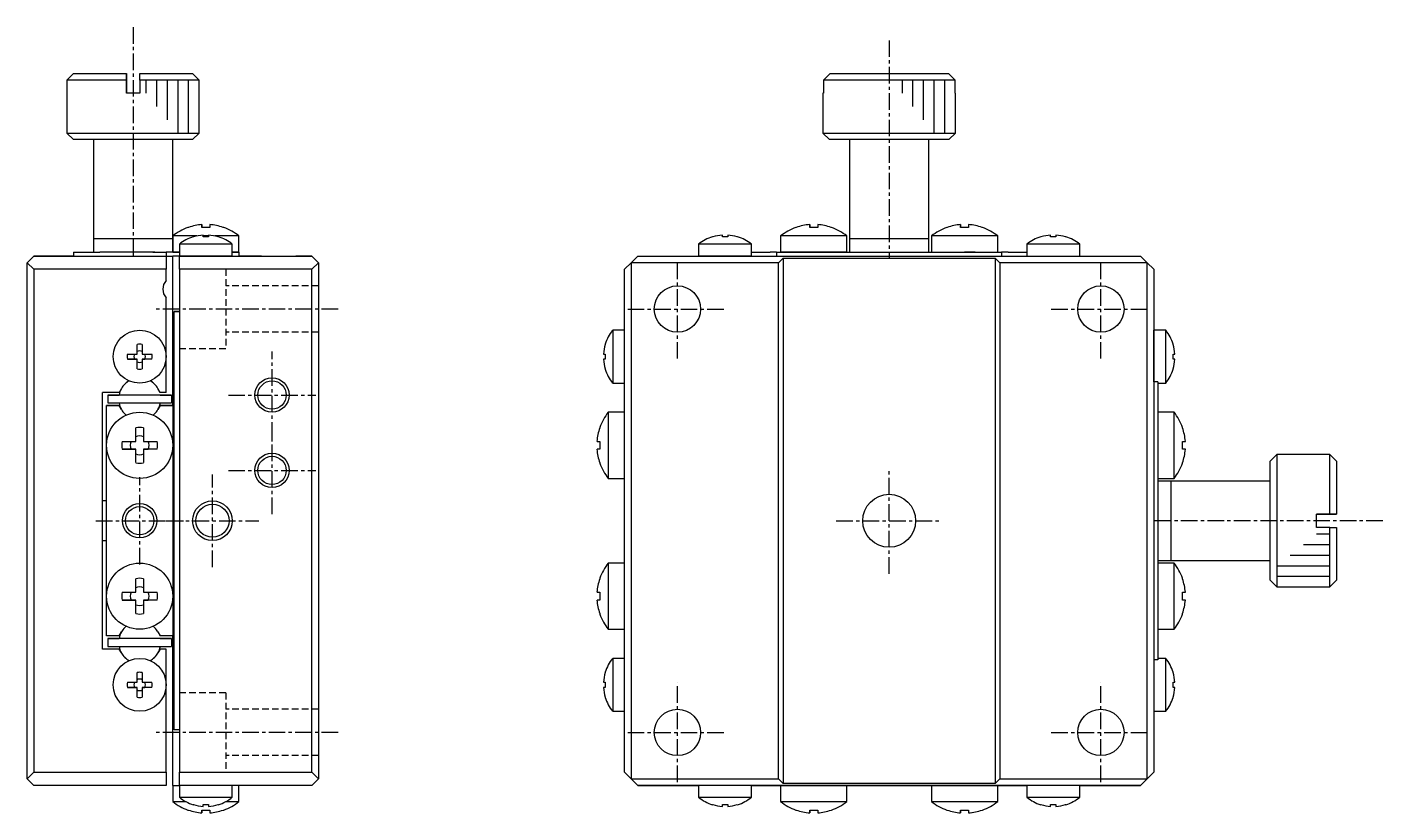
# Model space of a CAD drawing. Extents: x 10 to 270, y 10 to 154.
# Drawn here: x 167.1 to 269.5, y 58.3 to 117.7 of the extents above; entities that cross this region are included whole.
import ezdxf

# ---------------------------------------------------------------- set-up
doc = ezdxf.new("R2010")
doc.units = 0
doc.linetypes.add('CENTER', pattern=[2, 1.25, -0.25, 0.25, -0.25])
doc.linetypes.add('DASHED', pattern=[0.75, 0.5, -0.25])
doc.layers.get('0').update_dxf_attribs({"linetype": 'CONTINUOUS'})
doc.layers.add('CENTER', color=1, linetype='CENTER')

msp = doc.modelspace()

# ---------------------------------------------------------------- linework, layer by layer
at = {"color": 7, "linetype": 'CONTINUOUS'}
for p, q in [((170.58, 114.2), (170.08, 113.7)), ((170.58, 114.2), (174.58, 114.2)), ((170.58, 114.2), (174.58, 114.2)), ((174.58, 114.2), (174.58, 113.7)), ((174.58, 113.7), (174.58, 114.2)), ((175.58, 114.2), (179.58, 114.2)), ((175.58, 113.7), (175.58, 114.2)), ((175.58, 114.2), (179.58, 114.2)), ((180.08, 113.7), (179.58, 114.2)), ((227.24, 113.7), (227.74, 114.2)), ((227.74, 114.2), (236.69, 114.2)), ((236.69, 114.2), (237.19, 113.7)), ((174.58, 113.7), (170.08, 113.7)), ((170.08, 113.7), (170.08, 109.7)), ((174.58, 113.7), (174.58, 112.7)), ((174.58, 112.7), (174.58, 113.7)), ((175.58, 112.7), (174.58, 112.7)), ((175.58, 112.7), (174.58, 112.7)), ((180.08, 113.7), (175.58, 113.7)), ((175.58, 113.7), (175.58, 112.7)), ((180.08, 109.7), (180.08, 113.7)), ((227.24, 112.7), (227.21, 112.7)), ((227.21, 112.7), (227.21, 109.7)), ((227.24, 113.7), (227.24, 112.7)), ((237.19, 113.7), (227.24, 113.7)), ((237.19, 112.7), (237.19, 113.7)), ((237.21, 112.7), (237.19, 112.7)), ((237.21, 109.7), (237.21, 112.7)), ((170.08, 109.7), (175.08, 109.7)), ((170.08, 109.7), (170.58, 109.2)), ((175.08, 109.7), (180.08, 109.7)), ((179.58, 109.2), (180.08, 109.7)), ((227.21, 109.7), (237.21, 109.7)), ((227.21, 109.7), (227.71, 109.2)), ((236.71, 109.2), (237.21, 109.7)), ((175.08, 109.2), (170.58, 109.2)), ((172.08, 109.2), (172.08, 101.7)), ((179.58, 109.2), (175.08, 109.2)), ((178.08, 101.92), (178.08, 109.2)), ((236.71, 109.2), (227.71, 109.2)), ((229.21, 109.2), (227.71, 109.2)), ((235.21, 109.2), (229.21, 109.2)), ((235.21, 109.2), (229.21, 109.2)), ((229.21, 109.2), (229.21, 101.7)), ((236.71, 109.2), (235.21, 109.2)), ((235.21, 101.7), (235.21, 109.2)), ((179.26, 102.57), (179.23, 102.57)), ((179.26, 102.57), (179.23, 102.57)), ((180.28, 102.57), (180.28, 102.78)), ((180.28, 102.78), (180.28, 102.57)), ((180.88, 102.57), (180.28, 102.57)), ((180.88, 102.78), (180.88, 102.57)), ((181.93, 102.57), (181.89, 102.57)), ((181.93, 102.57), (181.89, 102.57)), ((225.2, 102.57), (225.16, 102.57)), ((225.2, 102.57), (225.16, 102.57)), ((226.21, 102.57), (226.21, 102.78)), ((226.21, 102.78), (226.21, 102.57)), ((226.81, 102.57), (226.21, 102.57)), ((226.81, 102.78), (226.81, 102.57)), ((227.86, 102.57), (227.83, 102.57)), ((227.86, 102.57), (227.83, 102.57)), ((236.6, 102.57), (236.56, 102.57)), ((236.6, 102.57), (236.56, 102.57)), ((237.61, 102.57), (237.61, 102.78)), ((237.61, 102.78), (237.61, 102.57)), ((238.21, 102.57), (237.61, 102.57)), ((238.21, 102.78), (238.21, 102.57)), ((239.26, 102.57), (239.23, 102.57)), ((239.26, 102.57), (239.23, 102.57)), ((178.08, 101.7), (172.08, 101.7)), ((178.08, 101.7), (172.08, 101.7)), ((172.08, 101.7), (172.08, 100.7)), ((179.9, 101.92), (178.08, 101.92)), ((178.08, 101.92), (178.08, 100.7)), ((178.08, 101.7), (178.08, 101.92)), ((179.9, 101.92), (178.08, 101.92)), ((178.08, 100.7), (178.08, 101.7)), ((179.65, 101.86), (179.63, 101.86)), ((179.65, 101.86), (179.63, 101.86)), ((180.38, 101.86), (180.38, 101.99)), ((180.78, 101.92), (180.38, 101.92)), ((180.78, 101.86), (180.38, 101.86)), ((180.78, 101.99), (180.78, 101.86)), ((183.08, 101.92), (181.25, 101.92)), ((181.53, 101.86), (181.5, 101.86)), ((181.53, 101.86), (181.5, 101.86)), ((183.08, 100.7), (183.08, 101.92)), ((218.89, 101.86), (218.86, 101.86)), ((218.89, 101.86), (218.86, 101.86)), ((219.61, 101.86), (219.61, 101.99)), ((220.01, 101.86), (219.61, 101.86)), ((220.01, 101.99), (220.01, 101.86)), ((220.76, 101.86), (220.74, 101.86)), ((220.76, 101.86), (220.74, 101.86)), ((229.01, 101.92), (224.01, 101.92)), ((224.01, 101.92), (224.01, 100.7)), ((229.01, 100.7), (229.01, 101.92)), ((235.21, 101.7), (229.21, 101.7)), ((235.21, 101.7), (229.21, 101.7)), ((229.21, 101.7), (229.21, 100.7)), ((235.21, 100.7), (235.21, 101.7)), ((240.41, 101.92), (235.41, 101.92)), ((235.41, 101.92), (235.41, 100.7)), ((240.41, 100.7), (240.41, 101.92)), ((243.69, 101.86), (243.66, 101.86)), ((243.69, 101.86), (243.66, 101.86)), ((244.41, 101.86), (244.41, 101.99)), ((244.81, 101.86), (244.41, 101.86)), ((244.81, 101.99), (244.81, 101.86)), ((245.56, 101.86), (245.54, 101.86)), ((245.56, 101.86), (245.54, 101.86)), ((167.08, 99.9), (167.58, 100.4)), ((167.58, 100.4), (167.08, 99.9)), ((167.58, 100.4), (177.58, 100.4)), ((170.58, 100.4), (167.58, 100.4)), ((170.58, 100.7), (172.58, 100.7)), ((170.58, 100.7), (172.08, 100.7)), ((170.58, 100.7), (170.58, 100.4)), ((176.58, 100.7), (172.58, 100.7)), ((176.73, 100.7), (173.43, 100.7)), ((176.58, 100.7), (177.58, 100.7)), ((178.08, 100.7), (177.58, 100.7)), ((177.58, 100.7), (177.58, 100.4)), ((177.58, 100.4), (178.08, 100.4)), ((177.58, 100.4), (177.58, 99.4)), ((178.58, 100.7), (178.08, 100.7)), ((178.08, 100.7), (178.58, 100.7)), ((178.08, 100.7), (178.08, 100.7)), ((178.08, 100.7), (178.08, 100.7)), ((178.58, 100.4), (178.08, 100.4)), ((178.08, 89.1), (178.08, 100.4)), ((182.58, 101.3), (178.58, 101.3)), ((178.58, 101.3), (178.58, 100.4)), ((182.58, 100.4), (178.58, 100.4)), ((178.58, 100.4), (188.58, 100.4)), ((178.58, 99.4), (178.58, 100.4)), ((178.58, 100.4), (179.03, 100.4)), ((179.03, 100.4), (179.2, 100.4)), ((179.2, 100.4), (179.45, 100.4)), ((179.45, 100.4), (179.58, 100.4)), ((179.58, 100.4), (179.58, 100.4)), ((181.58, 100.4), (181.7, 100.4)), ((181.58, 100.4), (181.58, 100.4)), ((181.7, 100.4), (181.95, 100.4)), ((181.95, 100.4), (182.12, 100.4)), ((182.12, 100.4), (183.38, 100.4)), ((182.58, 100.4), (182.58, 101.3)), ((183.08, 100.7), (182.58, 100.7)), ((182.58, 100.7), (183.08, 100.7)), ((183.08, 100.7), (183.08, 100.4)), ((183.08, 100.7), (183.08, 100.7)), ((183.08, 100.4), (183.38, 100.4)), ((184.78, 100.4), (183.08, 100.4)), ((188.58, 100.4), (187.38, 100.4)), ((188.58, 100.4), (189.08, 99.9)), ((189.08, 99.9), (188.58, 100.4)), ((213.21, 100.4), (212.71, 99.9)), ((213.21, 100.4), (251.21, 100.4)), ((219.81, 101.3), (217.81, 101.3)), ((217.81, 101.3), (217.81, 100.4)), ((218.81, 100.4), (217.81, 100.4)), ((219.81, 100.4), (217.81, 100.4)), ((220.81, 100.4), (218.81, 100.4)), ((219.81, 100.4), (218.81, 100.4)), ((218.81, 100.4), (218.81, 100.4)), ((221.81, 101.3), (219.81, 101.3)), ((221.81, 100.4), (219.81, 100.4)), ((220.81, 100.4), (219.81, 100.4)), ((221.81, 100.4), (220.81, 100.4)), ((220.81, 100.4), (220.81, 100.4)), ((221.71, 100.4), (221.71, 100.4)), ((221.81, 100.4), (221.81, 101.3)), ((221.81, 100.7), (222.71, 100.7)), ((222.71, 100.7), (223.21, 100.7)), ((223.71, 100.7), (223.21, 100.7)), ((223.71, 100.7), (223.71, 100.4)), ((223.71, 100.7), (225.71, 100.7)), ((225.21, 100.7), (224.01, 100.7)), ((229.01, 100.7), (224.01, 100.7)), ((227.81, 100.7), (225.21, 100.7)), ((227.81, 100.7), (225.21, 100.7)), ((225.21, 100.7), (225.21, 100.7)), ((225.71, 100.7), (237.91, 100.7)), ((229.01, 100.7), (227.81, 100.7)), ((227.81, 100.7), (227.81, 100.7)), ((238.71, 100.7), (237.91, 100.7)), ((237.91, 100.7), (238.71, 100.7)), ((238.71, 100.7), (240.71, 100.7)), ((240.71, 100.7), (240.71, 100.4)), ((241.21, 100.7), (240.71, 100.7)), ((241.21, 100.7), (241.71, 100.7)), ((241.71, 100.7), (242.61, 100.7)), ((244.61, 101.3), (242.61, 101.3)), ((242.61, 101.3), (242.61, 100.4)), ((246.61, 101.3), (244.61, 101.3)), ((246.61, 100.4), (246.61, 101.3)), ((251.71, 99.9), (251.21, 100.4)), ((167.58, 99.4), (167.08, 99.9)), ((167.08, 94.9), (167.08, 99.9)), ((167.58, 99.4), (167.58, 61.4)), ((177.58, 99.4), (167.58, 99.4)), ((177.58, 98.56), (177.58, 99.4)), ((188.58, 99.4), (178.58, 99.4)), ((178.58, 99.4), (178.58, 61.4)), ((189.08, 99.9), (188.58, 99.4)), ((188.58, 61.4), (188.58, 99.4)), ((188.73, 100.25), (189.08, 99.9)), ((189.08, 99.9), (188.73, 100.25)), ((189.08, 99.9), (189.08, 60.9)), ((212.71, 99.9), (212.21, 99.4)), ((212.21, 61.4), (212.21, 99.4)), ((212.71, 99.9), (212.71, 60.9)), ((223.86, 99.9), (212.71, 99.9)), ((223.86, 99.9), (224.21, 100.25)), ((223.86, 60.9), (223.86, 99.9)), ((224.21, 100.25), (224.21, 60.55)), ((224.21, 100.25), (240.21, 100.25)), ((240.21, 100.25), (240.21, 60.55)), ((240.21, 100.25), (240.56, 99.9)), ((240.56, 99.9), (240.56, 60.9)), ((251.71, 99.9), (240.56, 99.9)), ((251.71, 60.9), (251.71, 99.9)), ((252.21, 99.4), (251.71, 99.9)), ((252.21, 99.4), (252.21, 61.4)), ((177.58, 92.8), (177.58, 97.24)), ((178.18, 64.6), (178.18, 96.2)), ((178.18, 96.2), (178.58, 96.2)), ((178.58, 96.2), (178.18, 96.2)), ((167.08, 79.1), (167.08, 94.9)), ((211.32, 94.8), (211.32, 90.8)), ((212.21, 94.8), (211.32, 94.8)), ((252.21, 90.9), (252.21, 94.8)), ((253.11, 94.8), (252.21, 94.8)), ((253.11, 90.8), (253.11, 94.8)), ((175.38, 93), (175.38, 93.73)), ((175.78, 93.73), (175.78, 93)), ((210.76, 93.75), (210.76, 93.73)), ((252.21, 93.8), (252.21, 93.8)), ((253.67, 93.73), (253.67, 93.75)), ((174.65, 93), (175.38, 93)), ((175.38, 92.6), (174.65, 92.6)), ((174.65, 92.6), (175.19, 92.6)), ((175.19, 92.6), (175.38, 92.6)), ((175.38, 91.87), (175.38, 92.6)), ((175.78, 93), (176.5, 93)), ((175.78, 92.6), (175.78, 91.87)), ((176.5, 92.6), (175.78, 92.6)), ((175.78, 92.6), (175.96, 92.6)), ((176.5, 92.6), (175.96, 92.6)), ((177.58, 90.1), (177.58, 92.8)), ((210.63, 93), (210.76, 93)), ((210.76, 92.6), (210.63, 92.6)), ((210.76, 93), (210.76, 92.6)), ((253.67, 93), (253.8, 93)), ((253.67, 92.6), (253.67, 93)), ((253.8, 92.6), (253.67, 92.6)), ((210.76, 91.87), (210.76, 91.85)), ((252.21, 91.8), (252.21, 91.8)), ((253.67, 91.85), (253.67, 91.87)), ((174.2, 90.4), (174.03, 90.1)), ((177.12, 90.1), (176.95, 90.4)), ((211.32, 90.8), (212.21, 90.8)), ((252.51, 90.9), (252.21, 90.9)), ((252.51, 90.9), (252.51, 88.9)), ((252.51, 90.8), (253.11, 90.8)), ((174.03, 90.1), (172.78, 90.1)), ((172.78, 81.9), (172.78, 90.1)), ((173.18, 89.9), (174.02, 89.9)), ((177.98, 89.9), (173.18, 89.9)), ((173.18, 89.9), (173.18, 89.3)), ((173.18, 89.3), (177.98, 89.3)), ((174.02, 89.9), (173.93, 89.9)), ((174.02, 89.9), (173.93, 89.9)), ((174.02, 89.9), (173.93, 89.9)), ((174.02, 89.9), (173.93, 89.9)), ((174.02, 89.9), (173.93, 89.9)), ((174.02, 89.9), (173.93, 89.9)), ((177.23, 89.9), (173.93, 89.9)), ((174.02, 89.9), (173.93, 89.9)), ((174.02, 89.9), (173.93, 89.9)), ((174.02, 89.9), (173.93, 89.9)), ((174.02, 89.9), (173.93, 89.9)), ((174.02, 89.9), (173.93, 89.9)), ((174.02, 89.9), (173.93, 89.9)), ((174.02, 89.9), (173.93, 89.9)), ((174.02, 89.9), (173.93, 89.9)), ((174.02, 89.9), (173.93, 89.9)), ((177.58, 90.1), (177.12, 90.1)), ((177.23, 89.9), (177.13, 89.9)), ((177.13, 89.9), (177.98, 89.9)), ((177.23, 89.9), (177.13, 89.9)), ((177.23, 89.9), (177.13, 89.9)), ((177.23, 89.9), (177.13, 89.9)), ((177.98, 89.9), (177.98, 89.3)), ((173.08, 86.1), (173.08, 89.1)), ((173.08, 89.1), (174.03, 89.1)), ((174.03, 89.1), (173.08, 89.1)), ((174.2, 88.81), (174.03, 89.1)), ((174.03, 89.1), (174.2, 88.81)), ((177.12, 89.1), (176.95, 88.81)), ((176.95, 88.81), (177.12, 89.1)), ((177, 88.9), (177, 88.9)), ((177, 88.9), (177, 88.9)), ((177.12, 89.1), (178.08, 89.1)), ((178.08, 89.1), (177.12, 89.1)), ((178.08, 89.1), (178.08, 86.1)), ((210.99, 88.6), (210.99, 83.6)), ((212.21, 88.6), (210.99, 88.6)), ((252.51, 88.9), (252.51, 71.9)), ((253.74, 88.6), (252.51, 88.6)), ((253.74, 86.1), (253.74, 88.6)), ((175.28, 86.4), (175.28, 87.42)), ((175.88, 87.42), (175.88, 86.4)), ((210.35, 87.45), (210.35, 87.42)), ((254.38, 87.42), (254.38, 87.45)), ((173.08, 84.1), (173.08, 86.1)), ((174.26, 86.4), (175.28, 86.4)), ((175.88, 86.4), (176.89, 86.4)), ((178.08, 86.1), (178.08, 84.1)), ((210.14, 86.4), (210.35, 86.4)), ((210.14, 86.4), (210.35, 86.4)), ((210.35, 86.4), (210.35, 85.8)), ((253.74, 83.6), (253.74, 86.1)), ((254.38, 86.4), (254.59, 86.4)), ((254.38, 85.8), (254.38, 86.4)), ((175.28, 85.8), (174.26, 85.8)), ((174.26, 85.8), (174.93, 85.8)), ((174.93, 85.8), (175.28, 85.8)), ((175.28, 84.79), (175.28, 85.8)), ((175.88, 85.8), (175.88, 84.79)), ((176.89, 85.8), (175.88, 85.8)), ((175.88, 85.8), (176.22, 85.8)), ((176.89, 85.8), (176.22, 85.8)), ((210.35, 85.8), (210.14, 85.8)), ((254.59, 85.8), (254.38, 85.8)), ((261.51, 85.4), (261.01, 84.9)), ((261.51, 85.4), (261.51, 80.4)), ((265.51, 85.4), (261.51, 85.4)), ((265.51, 80.9), (265.51, 85.4)), ((266.01, 84.9), (265.51, 85.4)), ((173.08, 74.7), (173.08, 84.1)), ((178.08, 84.1), (178.08, 74.7)), ((210.35, 84.79), (210.35, 84.75)), ((254.38, 84.75), (254.38, 84.79)), ((261.01, 80.4), (261.01, 84.9)), ((266.01, 84.9), (266.01, 80.9)), ((210.99, 83.6), (212.21, 83.6)), ((252.51, 83.6), (253.74, 83.6)), ((253.51, 83.4), (252.51, 83.4)), ((253.51, 77.4), (253.51, 83.4)), ((253.51, 77.4), (253.51, 83.4)), ((261.01, 83.4), (253.51, 83.4)), ((172.78, 81.7), (172.78, 81.9)), ((173.08, 81.9), (172.78, 81.9)), ((172.78, 81.48), (172.78, 81.7)), ((172.78, 70.7), (172.78, 81.48)), ((261.01, 75.9), (261.01, 80.4)), ((261.51, 80.4), (261.51, 75.4)), ((265.51, 80.9), (264.51, 80.9)), ((264.51, 80.9), (265.51, 80.9)), ((264.51, 79.9), (264.51, 80.9)), ((266.01, 80.9), (265.51, 80.9)), ((265.51, 80.9), (266.01, 80.9)), ((266.01, 80.9), (266.01, 80.9)), ((167.08, 78.9), (167.08, 79.1)), ((167.08, 62.9), (167.08, 78.9)), ((172.78, 78.9), (173.08, 78.9)), ((265.51, 79.9), (264.51, 79.9)), ((265.51, 75.4), (265.51, 79.9)), ((265.51, 79.9), (266.01, 79.9)), ((266.01, 79.9), (266.01, 75.9)), ((210.99, 77.2), (210.99, 72.2)), ((212.21, 77.2), (210.99, 77.2)), ((252.51, 77.4), (253.51, 77.4)), ((253.74, 77.2), (252.51, 77.2)), ((253.51, 77.4), (261.01, 77.4)), ((253.74, 74.7), (253.74, 77.2)), ((175.28, 75), (175.28, 76.02)), ((175.88, 76.02), (175.88, 75)), ((210.35, 76.05), (210.35, 76.02)), ((254.38, 76.02), (254.38, 76.05)), ((261.01, 75.9), (261.51, 75.4)), ((265.51, 75.4), (266.01, 75.9)), ((174.26, 75), (175.28, 75)), ((175.88, 75), (176.89, 75)), ((210.14, 75), (210.35, 75)), ((210.14, 75), (210.35, 75)), ((210.35, 75), (210.35, 74.4)), ((254.38, 75), (254.59, 75)), ((254.38, 74.4), (254.38, 75)), ((261.51, 75.4), (265.51, 75.4)), ((173.08, 74.1), (173.08, 74.7)), ((173.08, 71.7), (173.08, 74.1)), ((175.28, 74.4), (174.26, 74.4)), ((174.26, 74.4), (174.93, 74.4)), ((174.93, 74.4), (175.28, 74.4)), ((175.28, 73.39), (175.28, 74.4)), ((175.88, 74.4), (175.88, 73.39)), ((176.89, 74.4), (175.88, 74.4)), ((175.88, 74.4), (176.22, 74.4)), ((176.89, 74.4), (176.22, 74.4)), ((178.08, 74.7), (178.08, 74.1)), ((178.08, 74.1), (178.08, 71.7)), ((210.35, 74.4), (210.14, 74.4)), ((253.74, 72.2), (253.74, 74.7)), ((254.59, 74.4), (254.38, 74.4)), ((210.35, 73.39), (210.35, 73.35)), ((254.38, 73.35), (254.38, 73.39)), ((174.03, 71.7), (174.2, 72)), ((176.95, 72), (177.12, 71.7)), ((177, 71.9), (177, 71.9)), ((210.99, 72.2), (212.21, 72.2)), ((252.51, 72.2), (253.74, 72.2)), ((252.51, 71.9), (252.51, 69.9)), ((174.03, 70.7), (172.78, 70.7)), ((174.03, 70.7), (172.78, 70.7)), ((174.03, 71.7), (173.08, 71.7)), ((173.18, 71.5), (174.02, 71.5)), ((177.98, 71.5), (173.18, 71.5)), ((173.18, 71.5), (173.18, 70.9)), ((173.18, 70.9), (177.98, 70.9)), ((174.02, 71.5), (173.93, 71.5)), ((174.02, 71.5), (173.93, 71.5)), ((174.02, 71.5), (173.93, 71.5)), ((174.02, 71.5), (173.93, 71.5)), ((174.02, 71.5), (173.93, 71.5)), ((177.23, 71.5), (173.93, 71.5)), ((174.02, 71.5), (173.93, 71.5)), ((174.02, 71.5), (173.93, 71.5)), ((174.02, 71.5), (173.93, 71.5)), ((174.02, 71.5), (173.93, 71.5)), ((174.02, 71.5), (173.93, 71.5)), ((174.02, 71.5), (173.93, 71.5)), ((174.02, 71.5), (173.93, 71.5)), ((174.02, 71.5), (173.93, 71.5)), ((174.02, 71.5), (173.93, 71.5)), ((174.02, 71.5), (173.93, 71.5)), ((174.2, 70.41), (174.03, 70.7)), ((174.2, 70.41), (174.03, 70.7)), ((177.12, 70.7), (176.95, 70.41)), ((177.12, 70.7), (176.95, 70.41)), ((178.08, 71.7), (177.12, 71.7)), ((177.58, 70.7), (177.12, 70.7)), ((177.58, 70.7), (177.12, 70.7)), ((177.23, 71.5), (177.13, 71.5)), ((177.23, 71.5), (177.13, 71.5)), ((177.23, 71.5), (177.13, 71.5)), ((177.13, 71.5), (177.98, 71.5)), ((177.23, 71.5), (177.13, 71.5)), ((177.23, 71.5), (177.13, 71.5)), ((177.23, 71.5), (177.13, 71.5)), ((177.58, 68), (177.58, 70.7)), ((177.98, 71.5), (177.98, 70.9)), ((178.08, 60.4), (178.08, 71.7)), ((211.32, 70), (211.32, 66)), ((212.21, 70), (211.32, 70)), ((252.51, 69.9), (252.21, 69.9)), ((252.51, 69.9), (252.21, 69.9)), ((253.11, 70), (252.51, 70)), ((253.11, 66), (253.11, 70)), ((175.38, 68.2), (175.38, 68.93)), ((175.78, 68.93), (175.78, 68.2)), ((210.76, 68.95), (210.76, 68.93)), ((253.67, 68.93), (253.67, 68.95)), ((174.65, 68.2), (175.38, 68.2)), ((175.38, 67.8), (174.65, 67.8)), ((174.65, 67.8), (175.19, 67.8)), ((175.19, 67.8), (175.38, 67.8)), ((175.38, 67.07), (175.38, 67.8)), ((175.78, 68.2), (176.5, 68.2)), ((175.78, 67.8), (175.78, 67.07)), ((176.5, 67.8), (175.78, 67.8)), ((175.78, 67.8), (175.96, 67.8)), ((176.5, 67.8), (175.96, 67.8)), ((177.58, 61.4), (177.58, 68)), ((210.63, 68.2), (210.76, 68.2)), ((210.76, 67.8), (210.63, 67.8)), ((210.76, 68.2), (210.76, 67.8)), ((253.67, 68.2), (253.8, 68.2)), ((253.67, 67.8), (253.67, 68.2)), ((253.8, 67.8), (253.67, 67.8)), ((210.76, 67.07), (210.76, 67.05)), ((253.67, 67.05), (253.67, 67.07)), ((211.32, 66), (212.21, 66)), ((252.21, 66), (253.11, 66)), ((178.58, 64.6), (178.18, 64.6)), ((167.08, 60.9), (167.08, 62.9)), ((167.08, 60.9), (167.58, 61.4)), ((167.58, 60.4), (167.08, 60.9)), ((167.58, 61.4), (177.58, 61.4)), ((177.58, 61.4), (177.58, 60.4)), ((178.58, 61.4), (188.58, 61.4)), ((178.58, 60.4), (178.58, 61.4)), ((188.58, 61.4), (189.08, 60.9)), ((189.08, 60.9), (188.58, 60.4)), ((212.21, 61.4), (212.71, 60.9)), ((212.71, 60.9), (223.86, 60.9)), ((212.71, 60.9), (213.21, 60.4)), ((224.21, 60.55), (223.86, 60.9)), ((240.21, 60.55), (224.21, 60.55)), ((240.56, 60.9), (240.21, 60.55)), ((240.56, 60.9), (251.71, 60.9)), ((251.21, 60.4), (251.71, 60.9)), ((251.71, 60.9), (252.21, 61.4)), ((177.58, 60.4), (167.58, 60.4)), ((178.08, 60.4), (178.58, 60.4)), ((178.08, 60.4), (178.08, 59.18)), ((188.58, 60.4), (178.58, 60.4)), ((178.58, 60.4), (178.58, 59.5)), ((178.58, 59.5), (182.58, 59.5)), ((182.58, 59.5), (182.58, 60.4)), ((183.08, 59.18), (183.08, 60.4)), ((251.21, 60.4), (213.21, 60.4)), ((213.21, 60.4), (217.81, 60.4)), ((217.81, 60.4), (217.81, 59.5)), ((217.81, 59.5), (221.81, 59.5)), ((221.81, 60.4), (221.89, 60.4)), ((221.81, 60.4), (222.51, 60.4)), ((221.81, 59.5), (221.81, 60.4)), ((221.89, 60.4), (222.22, 60.4)), ((221.89, 60.4), (222.22, 60.4)), ((222.51, 60.4), (222.22, 60.4)), ((222.22, 60.4), (222.51, 60.4)), ((222.51, 60.4), (241.91, 60.4)), ((224.01, 60.4), (224.01, 59.18)), ((229.01, 59.18), (229.01, 60.4)), ((235.41, 60.4), (235.41, 59.18)), ((240.41, 59.18), (240.41, 60.4)), ((241.91, 60.4), (242.61, 60.4)), ((241.91, 60.4), (242.21, 60.4)), ((242.21, 60.4), (241.91, 60.4)), ((242.54, 60.4), (242.21, 60.4)), ((242.54, 60.4), (242.21, 60.4)), ((242.61, 60.4), (242.54, 60.4)), ((242.61, 60.4), (242.61, 59.5)), ((242.61, 59.5), (246.61, 59.5)), ((246.61, 60.4), (249.05, 60.4)), ((246.61, 59.5), (246.61, 60.4)), ((249.05, 60.4), (250.38, 60.4)), ((250.38, 60.4), (251.21, 60.4)), ((178.08, 59.18), (179.07, 59.18)), ((179.23, 58.54), (179.26, 58.54)), ((179.23, 58.54), (179.26, 58.54)), ((179.63, 58.95), (179.65, 58.95)), ((179.63, 58.95), (179.65, 58.95)), ((180.28, 58.54), (180.28, 58.32)), ((180.28, 58.54), (180.88, 58.54)), ((180.28, 58.32), (180.28, 58.54)), ((180.28, 58.32), (180.28, 58.54)), ((180.28, 58.32), (180.28, 58.54)), ((180.38, 58.95), (180.78, 58.95)), ((180.38, 58.81), (180.38, 58.95)), ((180.78, 58.95), (180.78, 58.81)), ((180.88, 58.54), (180.88, 58.32)), ((181.5, 58.95), (181.53, 58.95)), ((181.5, 58.95), (181.53, 58.95)), ((181.89, 58.54), (181.93, 58.54)), ((181.89, 58.54), (181.93, 58.54)), ((182.08, 59.18), (183.08, 59.18)), ((218.86, 58.95), (218.89, 58.95)), ((218.86, 58.95), (218.89, 58.95)), ((219.61, 58.95), (220.01, 58.95)), ((219.61, 58.81), (219.61, 58.95)), ((220.01, 58.95), (220.01, 58.81)), ((220.74, 58.95), (220.76, 58.95)), ((220.74, 58.95), (220.76, 58.95)), ((224.01, 59.18), (229.01, 59.18)), ((225.16, 58.54), (225.2, 58.54)), ((225.16, 58.54), (225.2, 58.54)), ((226.21, 58.54), (226.81, 58.54)), ((226.21, 58.32), (226.21, 58.54)), ((226.21, 58.54), (226.21, 58.32)), ((226.21, 58.32), (226.21, 58.54)), ((226.21, 58.32), (226.21, 58.54)), ((226.81, 58.54), (226.81, 58.32)), ((227.83, 58.54), (227.86, 58.54)), ((227.83, 58.54), (227.86, 58.54)), ((235.41, 59.18), (240.41, 59.18)), ((236.56, 58.54), (236.6, 58.54)), ((236.56, 58.54), (236.6, 58.54)), ((237.61, 58.54), (238.21, 58.54)), ((237.61, 58.32), (237.61, 58.54)), ((237.61, 58.54), (237.61, 58.32)), ((237.61, 58.32), (237.61, 58.54)), ((237.61, 58.32), (237.61, 58.54)), ((238.21, 58.54), (238.21, 58.32)), ((239.23, 58.54), (239.26, 58.54)), ((239.23, 58.54), (239.26, 58.54)), ((243.66, 58.95), (243.69, 58.95)), ((243.66, 58.95), (243.69, 58.95)), ((244.41, 58.95), (244.81, 58.95)), ((244.41, 58.81), (244.41, 58.95)), ((244.81, 58.95), (244.81, 58.81)), ((245.54, 58.95), (245.56, 58.95)), ((245.54, 58.95), (245.56, 58.95))]:
    msp.add_line(p, q, dxfattribs=at)
at = {"color": 3, "linetype": 'CONTINUOUS'}
for p, q in [((176.08, 112.7), (176.08, 113.7)), ((176.88, 111.7), (176.88, 113.7)), ((177.68, 110.7), (177.68, 113.7)), ((178.48, 109.7), (178.48, 113.7)), ((179.28, 109.7), (179.28, 113.7)), ((233.21, 112.7), (233.21, 113.7)), ((234.01, 111.7), (234.01, 113.7)), ((234.81, 110.7), (234.81, 113.7)), ((235.61, 109.7), (235.61, 113.7)), ((236.41, 109.7), (236.41, 113.7)), ((264.51, 79.4), (265.51, 79.4)), ((263.51, 78.6), (265.51, 78.6)), ((261.51, 77), (265.51, 77)), ((262.51, 77.8), (265.51, 77.8)), ((261.51, 76.2), (265.51, 76.2))]:
    msp.add_line(p, q, dxfattribs=at)
at = {"color": 3, "linetype": 'DASHED'}
for p, q in [((182.08, 99.4), (182.08, 93.4)), ((189.08, 98.15), (182.08, 98.15)), ((189.08, 94.65), (182.08, 94.65)), ((182.08, 93.4), (178.58, 93.4)), ((182.08, 67.4), (178.58, 67.4)), ((182.08, 67.4), (182.08, 61.4)), ((189.08, 66.15), (182.08, 66.15)), ((189.08, 62.65), (182.08, 62.65))]:
    msp.add_line(p, q, dxfattribs=at)
at = {"color": 7, "linetype": 'CONTINUOUS'}
for centre, radius in [((216.21, 96.4), 1.75), ((248.21, 96.4), 1.75), ((175.58, 92.8), 2), ((185.58, 89.9), 1.07), ((175.58, 86.1), 2.5), ((185.58, 84.2), 1.07), ((232.21, 80.4), 2), ((175.58, 80.4), 1.07), ((181.08, 80.4), 1.25), ((175.58, 74.7), 2.5), ((175.58, 68), 2), ((216.21, 64.4), 1.75), ((248.21, 64.4), 1.75)]:
    msp.add_circle(centre, radius, dxfattribs=at)
at = {"color": 3, "linetype": 'CONTINUOUS'}
for centre, radius in [((185.58, 89.9), 1.3), ((185.58, 84.2), 1.3), ((175.58, 80.4), 1.3), ((181.08, 80.4), 1.5)]:
    msp.add_circle(centre, radius, dxfattribs=at)
at = {"color": 7, "linetype": 'CONTINUOUS'}
for centre, radius, start, end in [((180.58, 98.8), 4, 109.7246, 128.6822), ((180.58, 98.8), 3.99, 94.3134, 109.2682), ((180.58, 98.8), 3.99, 70.7318, 85.6866), ((180.58, 98.8), 4, 51.3178, 70.2754), ((226.51, 98.8), 4, 109.7246, 128.6822), ((226.51, 98.8), 3.99, 94.3134, 109.2682), ((226.51, 98.8), 3.99, 70.7318, 85.6866), ((226.51, 98.8), 4, 51.3178, 70.2754), ((237.91, 98.8), 4, 109.7246, 128.6822), ((237.91, 98.8), 3.99, 94.3134, 109.2682), ((237.91, 98.8), 3.99, 70.7318, 85.6866), ((237.91, 98.8), 4, 51.3178, 70.2754), ((180.58, 98.8), 3.2, 107.27, 128.6822), ((180.58, 98.8), 3.19, 93.5904, 106.9053), ((180.58, 98.8), 3.19, 73.0947, 86.4096), ((180.58, 98.8), 3.2, 51.3178, 72.73), ((219.81, 98.8), 3.2, 107.27, 128.6822), ((219.81, 98.8), 3.19, 93.5904, 106.9053), ((219.81, 98.8), 3.19, 73.0947, 86.4096), ((219.81, 98.8), 3.2, 51.3178, 72.73), ((244.61, 98.8), 3.2, 107.27, 128.6822), ((244.61, 98.8), 3.19, 93.5904, 106.9053), ((244.61, 98.8), 3.19, 73.0947, 86.4096), ((244.61, 98.8), 3.2, 51.3178, 72.73), ((178.33, 97.9), 1, 138.5904, 221.4096), ((213.81, 92.8), 3.2, 141.3178, 162.73), ((250.61, 92.8), 3.2, 17.27, 38.6822), ((175.58, 92.8), 0.95, 77.8468, 102.1532), ((175.58, 92.8), 0.435, 62.6335, 117.3665), ((213.81, 92.8), 3.19, 163.0947, 176.4096), ((250.61, 92.8), 3.19, 3.5904, 16.9053), ((175.58, 92.8), 0.95, 167.8468, 192.1532), ((175.58, 92.8), 0.435, 152.6335, 207.3665), ((175.58, 92.8), 0.435, 242.6335, 297.3665), ((175.58, 92.8), 0.435, 332.6335, 27.3665), ((175.58, 92.8), 0.95, 347.8468, 12.1532), ((213.81, 92.8), 3.19, 183.5903, 196.9053), ((250.61, 92.8), 3.19, 343.0947, 356.4096), ((175.58, 92.8), 0.95, 257.8468, 282.1532), ((213.81, 92.8), 3.2, 197.27, 218.6822), ((250.61, 92.8), 3.2, 321.3178, 342.73), ((175.58, 89.6), 1.59, 150, 169.1069), ((175.58, 89.6), 1.59, 135, 150), ((175.69, 89.49), 1.75, 121.8815, 135), ((175.58, 89.6), 1.59, 120.4332, 135.0002), ((175.58, 89.6), 1.59, 45, 59.5668), ((175.46, 89.49), 1.75, 45, 58.1185), ((175.58, 89.6), 1.59, 30, 45), ((175.58, 89.6), 1.59, 190.8931, 210), ((175.58, 89.6), 1.59, 330, 349.1069), ((175.58, 89.6), 1.59, 210, 225), ((175.58, 89.6), 1.59, 225, 230.0602), ((175.69, 89.72), 1.75, 225, 229.5818), ((175.58, 89.6), 1.59, 309.9398, 314.9998), ((175.46, 89.72), 1.75, 310.4182, 315), ((175.58, 89.6), 1.59, 315, 330), ((214.11, 86.1), 4, 141.3178, 160.2754), ((250.61, 86.1), 4, 19.7246, 38.6822), ((175.58, 86.1), 1.35, 77.1606, 102.8397), ((214.11, 86.1), 3.99, 160.7318, 175.6866), ((250.61, 86.1), 3.99, 4.3134, 19.2682), ((175.58, 86.1), 1.35, 167.1606, 192.8397), ((175.58, 86.1), 0.708, 154.9482, 205.052), ((175.58, 86.1), 0.708, 64.9482, 115.052), ((175.58, 86.1), 0.708, 334.9482, 25.052), ((175.58, 86.1), 1.35, 347.1606, 12.8397), ((175.58, 86.1), 0.708, 244.9482, 295.052), ((214.11, 86.1), 3.99, 184.3134, 199.2682), ((250.61, 86.1), 3.99, 340.7318, 355.6866), ((175.58, 86.1), 1.35, 257.1606, 282.8397), ((214.11, 86.1), 4, 199.7246, 218.6822), ((250.61, 86.1), 4, 321.3178, 340.2754), ((214.11, 74.7), 4, 141.3178, 160.2754), ((250.61, 74.7), 4, 19.7246, 38.6822), ((175.58, 74.7), 1.35, 77.1606, 102.8397), ((214.11, 74.7), 3.99, 160.7318, 175.6866), ((250.61, 74.7), 3.99, 4.3134, 19.2682), ((175.58, 74.7), 1.35, 167.1606, 192.8397), ((175.58, 74.7), 0.708, 154.9482, 205.052), ((175.58, 74.7), 0.708, 64.9482, 115.052), ((175.58, 74.7), 0.708, 334.9482, 25.052), ((175.58, 74.7), 1.35, 347.1606, 12.8397), ((175.58, 74.7), 0.708, 244.9482, 295.052), ((214.11, 74.7), 3.99, 184.3134, 199.2682), ((250.61, 74.7), 3.99, 340.7318, 355.6866), ((175.58, 74.7), 1.35, 257.1606, 282.8397), ((214.11, 74.7), 4, 199.7246, 218.6822), ((250.61, 74.7), 4, 321.3178, 340.2754), ((175.58, 71.2), 1.59, 150, 169.1069), ((175.58, 71.2), 1.59, 135, 150), ((175.69, 71.09), 1.75, 130.4184, 135), ((175.58, 71.2), 1.59, 129.94, 135.0002), ((175.58, 71.2), 1.59, 45, 50.06), ((175.46, 71.09), 1.75, 45, 49.5816), ((175.58, 71.2), 1.59, 30, 45), ((175.58, 71.2), 1.59, 190.8931, 210), ((175.58, 71.2), 1.59, 330, 349.1069), ((175.58, 71.2), 1.59, 210, 225), ((175.69, 71.32), 1.75, 225, 238.1185), ((175.58, 71.2), 1.59, 225, 239.5667), ((175.58, 71.2), 1.59, 300.4333, 314.9998), ((175.46, 71.32), 1.75, 301.8815, 315), ((175.58, 71.2), 1.59, 315, 330), ((213.81, 68), 3.2, 141.3178, 162.73), ((250.61, 68), 3.2, 17.27, 38.6822), ((175.58, 68), 0.95, 77.8468, 102.1532), ((213.81, 68), 3.19, 163.0947, 176.4096), ((250.61, 68), 3.19, 3.5904, 16.9053), ((175.58, 68), 0.95, 167.8468, 192.1532), ((175.58, 68), 0.435, 152.6335, 207.3665), ((175.58, 68), 0.435, 62.6335, 117.3665), ((175.58, 68), 0.435, 242.6335, 297.3665), ((175.58, 68), 0.435, 332.6335, 27.3665), ((175.58, 68), 0.95, 347.8468, 12.1532), ((213.81, 68), 3.19, 183.5903, 196.9053), ((250.61, 68), 3.19, 343.0947, 356.4096), ((175.58, 68), 0.95, 257.8468, 282.1532), ((213.81, 68), 3.2, 197.27, 218.6822), ((250.61, 68), 3.2, 321.3178, 342.73), ((180.58, 62), 3.2, 231.3178, 252.73), ((180.58, 62), 3.2, 287.27, 308.6822), ((219.81, 62), 3.2, 231.3178, 252.73), ((219.81, 62), 3.2, 287.27, 308.6822), ((244.61, 62), 3.2, 231.3178, 252.73), ((244.61, 62), 3.2, 287.27, 308.6822), ((180.58, 62.3), 4, 231.3178, 250.2754), ((180.58, 62.3), 3.99, 250.7318, 265.6866), ((180.58, 62), 3.19, 253.0947, 266.4096), ((180.58, 62), 3.19, 273.5904, 286.9053), ((180.58, 62.3), 3.99, 274.3134, 289.2682), ((180.58, 62.3), 4, 289.7246, 308.6822), ((219.81, 62), 3.19, 253.0947, 266.4096), ((219.81, 62), 3.19, 273.5904, 286.9053), ((226.51, 62.3), 4, 231.3178, 250.2754), ((226.51, 62.3), 3.99, 250.7318, 265.6866), ((226.51, 62.3), 3.99, 274.3134, 289.2682), ((226.51, 62.3), 4, 289.7246, 308.6822), ((237.91, 62.3), 4, 231.3178, 250.2754), ((237.91, 62.3), 3.99, 250.7318, 265.6866), ((237.91, 62.3), 3.99, 274.3134, 289.2682), ((237.91, 62.3), 4, 289.7246, 308.6822), ((244.61, 62), 3.19, 253.0947, 266.4096), ((244.61, 62), 3.19, 273.5904, 286.9053), ((237.91, 62.3), 3.99, 274.3134, 277.2911)]:
    msp.add_arc(centre, radius, start, end, dxfattribs=at)
at = {"layer": 'CENTER', "color": 1, "linetype": 'CENTER'}
for p, q in [((175.08, 117.7), (175.08, 100.2)), ((232.21, 116.7), (232.21, 100.2)), ((216.21, 92.65), (216.21, 100.15)), ((248.21, 92.65), (248.21, 100.15)), ((190.58, 96.4), (176.58, 96.4)), ((212.46, 96.4), (219.96, 96.4)), ((244.46, 96.4), (251.96, 96.4)), ((185.58, 86.6), (185.58, 93.2)), ((182.28, 89.9), (188.88, 89.9)), ((185.58, 80.9), (185.58, 87.5)), ((182.28, 84.2), (188.88, 84.2)), ((232.21, 76.4), (232.21, 84.4)), ((175.58, 77.1), (175.58, 83.7)), ((181.08, 76.9), (181.08, 83.9)), ((172.28, 80.4), (178.88, 80.4)), ((177.58, 80.4), (184.58, 80.4)), ((228.21, 80.4), (236.21, 80.4)), ((269.51, 80.4), (252.01, 80.4)), ((216.21, 60.65), (216.21, 68.15)), ((248.21, 60.65), (248.21, 68.15)), ((190.58, 64.4), (176.58, 64.4)), ((212.46, 64.4), (219.96, 64.4)), ((244.46, 64.4), (251.96, 64.4))]:
    msp.add_line(p, q, dxfattribs=at)

doc.saveas('drawing.dxf')
